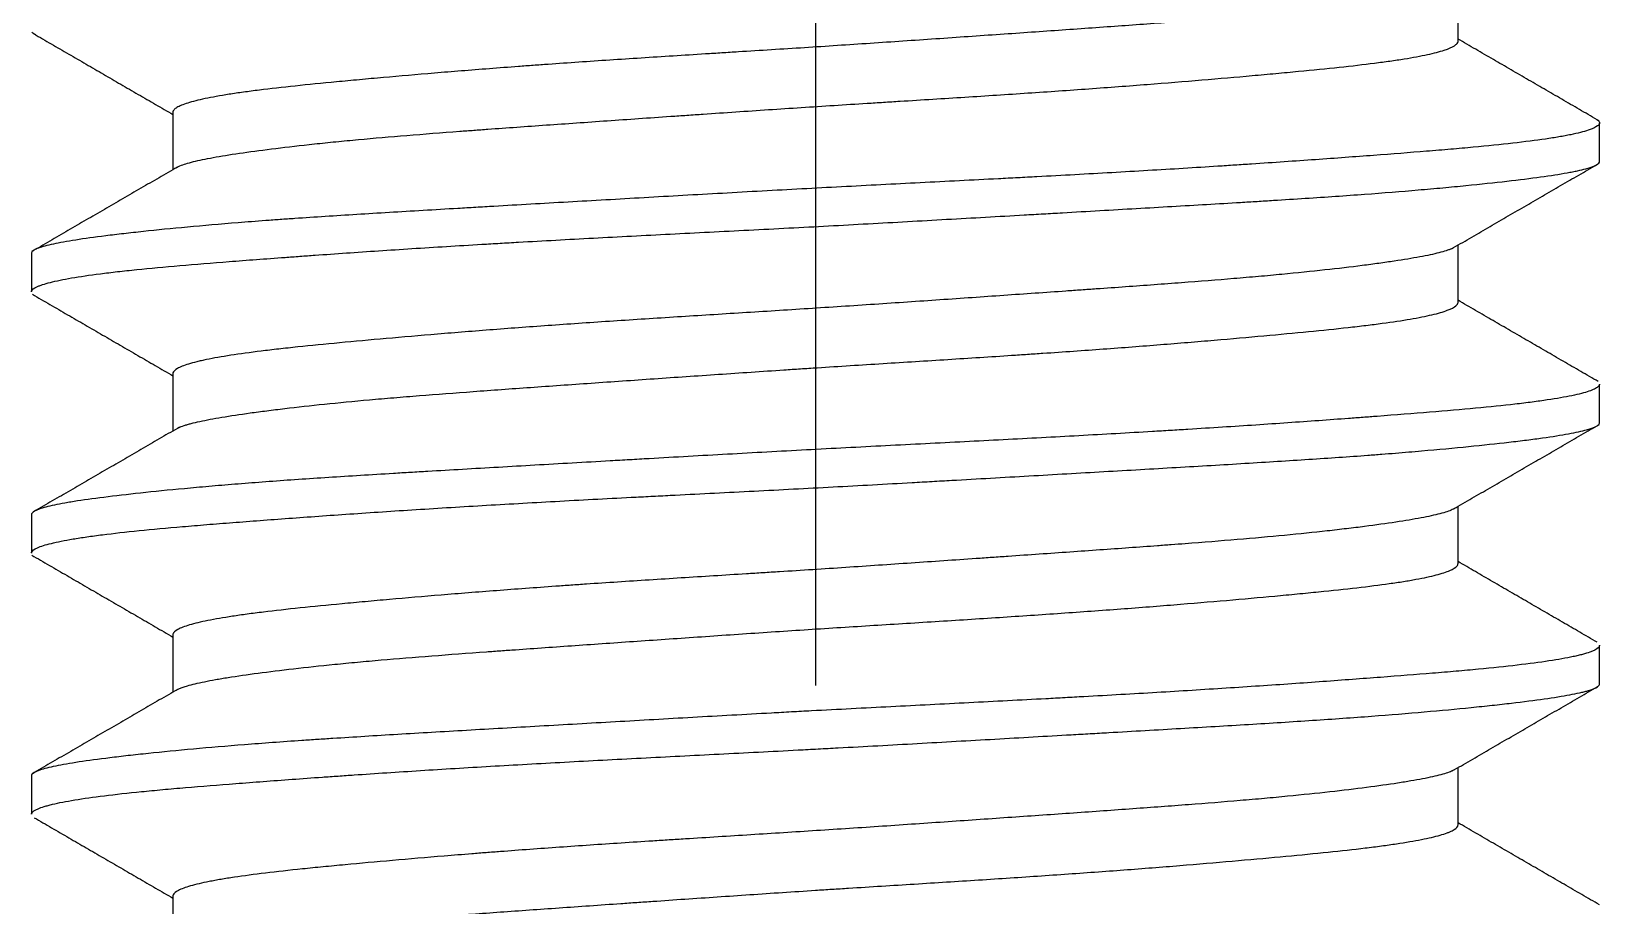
# Model space of a CAD drawing. Extents: x 0 to 1128, y 0 to 827.
# Drawn here: x 707.6 to 713.6, y 212.11 to 215.45 of the extents above; entities that cross this region are included whole.
import ezdxf

# ---------------------------------------------------------------- set-up
doc = ezdxf.new("R2010")
doc.units = 0
doc.header["$LTSCALE"] = 10
doc.header["$MEASUREMENT"] = 0
doc.linetypes.add('CENTER', pattern=[2, 1.25, -0.25, 0.25, -0.25])
doc.layers.add('1', color=7, linetype='CONTINUOUS')

msp = doc.modelspace()

# ---------------------------------------------------------------- linework, layer by layer
at = {"layer": '1', "color": 1, "linetype": 'CENTER', "lineweight": -3, "ltscale": 3}
msp.add_line((710.6018, 430.4493), (710.6018, 195.1403), dxfattribs=at)
at = {"layer": '1', "color": 7, "linetype": 'Continuous', "lineweight": -3}
for p, q in [((713.0603, 215.415), (713.0603, 215.635)), ((708.1433, 215.1441), (708.1433, 214.9241)), ((713.6018, 214.9567), (713.6018, 215.1029)), ((713.0603, 214.4151), (713.0603, 214.6353)), ((707.6018, 214.6022), (707.6018, 214.4571)), ((708.1433, 214.1438), (708.1433, 213.9239)), ((713.6018, 213.9567), (713.6018, 214.1022)), ((713.0603, 213.4154), (713.0603, 213.6351)), ((707.6018, 213.603), (707.6018, 213.4564)), ((708.1433, 213.1443), (708.1433, 212.9242)), ((713.6018, 212.9571), (713.6018, 213.1024)), ((707.6018, 212.6021), (707.6018, 212.4569)), ((713.0603, 212.4149), (713.0603, 212.6351)), ((708.1433, 212.1436), (708.1433, 211.9242))]:
    msp.add_line(p, q, dxfattribs=at)
for points, knots in [([(713.0494, 215.6288), (713.0453, 215.626), (713.0298, 215.6181), (713.0046, 215.6102), (712.9733, 215.6024), (712.9618, 215.5997), (712.9367, 215.5944), (712.923, 215.5917), (712.8789, 215.5836), (712.8122, 215.5727), (712.6898, 215.556), (712.5932, 215.5447), (712.5151, 215.5362), (712.488, 215.5333), (712.4325, 215.5277), (712.404, 215.5249), (712.3165, 215.5166), (712.2552, 215.5112), (712.1271, 215.5007), (712.0603, 215.4955), (711.9557, 215.4876), (711.9201, 215.4849), (711.8475, 215.4796), (711.8107, 215.4769), (711.6992, 215.4689), (711.5474, 215.4582), (711.3892, 215.4471), (711.2682, 215.4387), (711.2275, 215.4359), (711.1452, 215.4302), (711.1036, 215.4273), (710.9785, 215.4187), (710.895, 215.413), (710.7276, 215.4018), (710.6438, 215.3962), (710.4757, 215.3854), (710.3914, 215.3801), (710.2859, 215.3735), (710.2648, 215.3722), (710.2228, 215.3695), (710.16, 215.3656), (710.098, 215.3617), (709.9749, 215.3538), (709.8133, 215.3434), (709.6371, 215.3313), (709.5413, 215.3244), (709.5032, 215.3216), (709.4842, 215.3202), (709.4277, 215.316), (709.3907, 215.3132), (709.2816, 215.3048), (709.1414, 215.2935), (709.0113, 215.2822), (708.9177, 215.2738), (708.8871, 215.2711), (708.8422, 215.2669), (708.8274, 215.2656), (708.7983, 215.2629), (708.7839, 215.2615), (708.7133, 215.2548), (708.6077, 215.2443), (708.5162, 215.2339), (708.453, 215.2259), (708.4328, 215.2233), (708.3942, 215.2179), (708.3759, 215.2152), (708.3237, 215.207), (708.2627, 215.1959), (708.1963, 215.1791), (708.1686, 215.1677), (708.1542, 215.1591), (708.1505, 215.1563), (708.1453, 215.1506), (708.1438, 215.1478), (708.1434, 215.1448), (708.1434, 215.1446), (708.1434, 215.1443)], [0, 0, 0, 0, 0.017586, 0.051407, 0.051407, 0.068317, 0.068317, 0.085227, 0.085227, 0.119048, 0.152868, 0.186688, 0.186688, 0.203599, 0.203599, 0.220509, 0.220509, 0.254329, 0.254329, 0.288149, 0.288149, 0.30506, 0.30506, 0.32197, 0.32197, 0.35579, 0.389611, 0.389611, 0.406521, 0.406521, 0.423431, 0.423431, 0.457251, 0.457251, 0.491072, 0.491072, 0.524892, 0.524892, 0.533347, 0.533347, 0.541802, 0.558712, 0.558712, 0.592533, 0.626353, 0.634808, 0.634808, 0.643263, 0.643263, 0.660174, 0.660174, 0.693994, 0.727814, 0.727814, 0.744724, 0.744724, 0.75318, 0.75318, 0.761635, 0.761635, 0.795455, 0.829275, 0.829275, 0.846186, 0.846186, 0.863096, 0.863096, 0.896916, 0.930736, 0.964557, 0.964557, 0.981467, 0.981467, 0.998377, 0.998377, 1, 1, 1, 1]), ([(707.6189, 215.4396), (707.6171, 215.4405), (707.6154, 215.4413), (707.6093, 215.4448), (707.6061, 215.4474), (707.6039, 215.4503), (707.6038, 215.4504), (707.6037, 215.4506)], [0, 0, 0, 0, 0.238619, 0.238619, 0.948854, 0.948854, 1, 1, 1, 1]), ([(708.1556, 214.9313), (708.1608, 214.9345), (708.1787, 214.943), (708.2077, 214.9514), (708.2409, 214.9593), (708.253, 214.9619), (708.2794, 214.9672), (708.2937, 214.9699), (708.3394, 214.978), (708.4081, 214.9889), (708.5335, 215.0056), (708.6319, 215.0169), (708.7116, 215.0255), (708.739, 215.0283), (708.7951, 215.0339), (708.8239, 215.0366), (708.9123, 215.0448), (709.0359, 215.0554), (709.1877, 215.0672), (709.2766, 215.0738), (709.3125, 215.0764), (709.3306, 215.0777), (709.3852, 215.0817), (709.4221, 215.0844), (709.5338, 215.0924), (709.6859, 215.1031), (709.8445, 215.1142), (709.9658, 215.1226), (710.0067, 215.1254), (710.0685, 215.1297), (710.0893, 215.1311), (710.1308, 215.134), (710.1515, 215.1354), (710.2554, 215.1425), (710.3387, 215.1482), (710.5056, 215.1594), (710.5893, 215.1649), (710.7151, 215.1729), (710.7781, 215.1769), (710.8412, 215.1809), (710.8833, 215.1835), (710.9044, 215.1849), (711.0095, 215.1914), (711.175, 215.2018), (711.4159, 215.2175), (711.5716, 215.2283), (711.6864, 215.2366), (711.7244, 215.2394), (711.7989, 215.2449), (711.8355, 215.2477), (711.9434, 215.2561), (712.0822, 215.2674), (712.2109, 215.2786), (712.3036, 215.2869), (712.3338, 215.2897), (712.393, 215.2952), (712.4217, 215.2979), (712.5051, 215.3059), (712.6092, 215.3163), (712.6991, 215.3267), (712.7613, 215.3347), (712.7811, 215.3373), (712.8189, 215.3427), (712.837, 215.3454), (712.8879, 215.3536), (712.9473, 215.3646), (713.0115, 215.3814), (713.0379, 215.3928), (713.049, 215.3999), (713.0509, 215.4014), (713.0543, 215.4042), (713.0585, 215.4084), (713.0602, 215.4126), (713.0603, 215.4157), (713.0603, 215.4161), (713.0603, 215.4165)], [0, 0, 0, 0, 0.021012, 0.054687, 0.054687, 0.071524, 0.071524, 0.088362, 0.088362, 0.122036, 0.155711, 0.189385, 0.189385, 0.206223, 0.206223, 0.22306, 0.22306, 0.256734, 0.290409, 0.298828, 0.298828, 0.307246, 0.307246, 0.324083, 0.324083, 0.357758, 0.391433, 0.391433, 0.40827, 0.40827, 0.416689, 0.416689, 0.425107, 0.425107, 0.458782, 0.458782, 0.492456, 0.492456, 0.509294, 0.517712, 0.517712, 0.526131, 0.526131, 0.559805, 0.59348, 0.627155, 0.627155, 0.643992, 0.643992, 0.660829, 0.660829, 0.694504, 0.728178, 0.728178, 0.745015, 0.745015, 0.761853, 0.761853, 0.795527, 0.829202, 0.829202, 0.846039, 0.846039, 0.862876, 0.862876, 0.896551, 0.930226, 0.9639, 0.9639, 0.972319, 0.972319, 0.980737, 0.997575, 0.997575, 1, 1, 1, 1]), ([(713.5921, 215.1156), (713.5961, 215.1131), (713.5988, 215.1106), (713.6011, 215.1067), (713.6016, 215.1053), (713.6019, 215.1026), (713.6014, 215.0985), (713.598, 215.0944), (713.5874, 215.0861), (713.5632, 215.0748), (713.5188, 215.0635), (713.4847, 215.0565), (713.4776, 215.0551), (713.4626, 215.0523), (713.4548, 215.0509), (713.4305, 215.0468), (713.4132, 215.044), (713.3577, 215.0359), (713.2746, 215.0253), (713.1735, 215.015), (713.0908, 215.0073), (713.0621, 215.0047), (713.0024, 214.9996), (712.9713, 214.997), (712.8756, 214.9892), (712.8083, 214.984), (712.6666, 214.9733), (712.5923, 214.9678), (712.4368, 214.9567), (712.3555, 214.9511), (712.2495, 214.944), (712.2281, 214.9426), (712.185, 214.9398), (712.1201, 214.9356), (712.054, 214.9314), (711.9201, 214.9232), (711.7376, 214.9124), (711.5468, 214.902), (711.425, 214.8955), (711.4005, 214.8942), (711.3512, 214.8916), (711.3264, 214.8903), (711.252, 214.8865), (711.2023, 214.8839), (711.0528, 214.8763), (710.9528, 214.8712), (710.7519, 214.8609), (710.6511, 214.8557), (710.4993, 214.8475), (710.4486, 214.8448), (710.347, 214.8392), (710.2961, 214.8363), (710.1445, 214.8278), (709.9451, 214.8165), (709.7509, 214.8054), (709.5594, 214.7944), (709.4649, 214.7889), (709.3485, 214.7822), (709.3253, 214.7809), (709.2794, 214.7782), (709.211, 214.7742), (709.1443, 214.7703), (709.0131, 214.7626), (708.8439, 214.7524), (708.6861, 214.7422), (708.5911, 214.7356), (708.5723, 214.7343), (708.535, 214.7316), (708.5166, 214.7303), (708.462, 214.7262), (708.4267, 214.7235), (708.3239, 214.7152), (708.195, 214.7041), (708.0825, 214.6929), (708.0043, 214.6845), (707.9793, 214.6818), (707.9314, 214.6762), (707.9084, 214.6735), (707.8435, 214.6653), (707.7669, 214.6547), (707.7096, 214.6444), (707.6622, 214.6342), (707.6433, 214.6292), (707.626, 214.6227), (707.6229, 214.6214), (707.6173, 214.6188), (707.6098, 214.615), (707.6053, 214.6111), (707.6025, 214.6067), (707.6019, 214.605), (707.6018, 214.6032)], [0, 0, 0, 0, 0.015091, 0.015091, 0.02295, 0.02295, 0.03081, 0.046529, 0.046529, 0.077968, 0.109407, 0.109407, 0.117266, 0.117266, 0.125126, 0.125126, 0.140845, 0.140845, 0.172284, 0.203722, 0.203722, 0.219442, 0.219442, 0.235161, 0.235161, 0.2666, 0.2666, 0.298038, 0.298038, 0.329477, 0.329477, 0.337337, 0.337337, 0.345196, 0.360916, 0.360916, 0.392354, 0.423793, 0.423793, 0.431653, 0.431653, 0.439512, 0.439512, 0.455232, 0.455232, 0.48667, 0.48667, 0.518109, 0.518109, 0.533828, 0.533828, 0.549548, 0.549548, 0.580986, 0.612425, 0.612425, 0.643863, 0.643863, 0.651723, 0.651723, 0.659583, 0.675302, 0.675302, 0.706741, 0.738179, 0.738179, 0.746039, 0.746039, 0.753899, 0.753899, 0.769618, 0.769618, 0.801057, 0.832495, 0.832495, 0.848215, 0.848215, 0.863934, 0.863934, 0.895373, 0.926811, 0.926811, 0.95825, 0.95825, 0.966109, 0.966109, 0.973969, 0.989688, 0.989688, 1, 1, 1, 1]), ([(707.6018, 214.4565), (707.6019, 214.4573), (707.602, 214.4582), (707.6041, 214.4645), (707.611, 214.47), (707.626, 214.4771), (707.6294, 214.4785), (707.6367, 214.4814), (707.6407, 214.4828), (707.6537, 214.4871), (707.6635, 214.4899), (707.6968, 214.4984), (707.7509, 214.5095), (707.8242, 214.5203), (707.8865, 214.5283), (707.9085, 214.531), (707.9549, 214.5363), (707.9794, 214.5389), (708.0559, 214.5467), (708.166, 214.5569), (708.2921, 214.5671), (708.4262, 214.5776), (708.4973, 214.5829), (708.5912, 214.5898), (708.6103, 214.5912), (708.6487, 214.594), (708.7068, 214.5982), (708.7665, 214.6024), (708.8879, 214.6108), (709.0553, 214.622), (709.2336, 214.633), (709.3485, 214.6398), (709.3716, 214.6411), (709.4183, 214.6438), (709.4418, 214.6452), (709.5127, 214.6492), (709.5602, 214.6519), (709.7037, 214.6597), (709.8974, 214.67), (710.0956, 214.6801), (710.246, 214.6878), (710.2964, 214.6903), (710.3979, 214.6955), (710.449, 214.6982), (710.6016, 214.7061), (710.7028, 214.7116), (710.9041, 214.7227), (711.0041, 214.7283), (711.2031, 214.7396), (711.302, 214.7452), (711.425, 214.7522), (711.4496, 214.7537), (711.4983, 214.7564), (711.571, 214.7606), (711.6425, 214.7647), (711.7838, 214.7729), (711.9677, 214.7835), (712.1429, 214.7938), (712.2496, 214.8002), (712.2708, 214.8015), (712.3129, 214.8041), (712.3338, 214.8054), (712.396, 214.8093), (712.4365, 214.8118), (712.5552, 214.8196), (712.6308, 214.8248), (712.7746, 214.8354), (712.843, 214.8409), (712.9401, 214.8493), (712.9715, 214.8521), (713.0326, 214.8577), (713.0622, 214.8606), (713.1475, 214.869), (713.2518, 214.8802), (713.3808, 214.8963), (713.4484, 214.9068), (713.4847, 214.9133), (713.4917, 214.9146), (713.505, 214.9172), (713.5239, 214.9211), (713.5399, 214.9249), (713.5682, 214.9325), (713.5819, 214.9376), (713.5983, 214.9472), (713.602, 214.9518), (713.6018, 214.9566)], [0, 0, 0, 0, 0.005154, 0.005154, 0.037371, 0.037371, 0.045425, 0.045425, 0.053479, 0.053479, 0.069587, 0.069587, 0.101804, 0.13402, 0.13402, 0.150129, 0.150129, 0.166237, 0.166237, 0.198453, 0.23067, 0.23067, 0.262886, 0.262886, 0.270941, 0.270941, 0.278995, 0.295103, 0.295103, 0.327319, 0.359536, 0.359536, 0.36759, 0.36759, 0.375644, 0.375644, 0.391752, 0.391752, 0.423969, 0.456185, 0.456185, 0.472294, 0.472294, 0.488402, 0.488402, 0.520618, 0.520618, 0.552835, 0.552835, 0.585051, 0.585051, 0.593106, 0.593106, 0.60116, 0.617268, 0.617268, 0.649484, 0.681701, 0.681701, 0.689755, 0.689755, 0.697809, 0.697809, 0.713917, 0.713917, 0.746134, 0.746134, 0.77835, 0.77835, 0.794459, 0.794459, 0.810567, 0.810567, 0.842783, 0.875, 0.907216, 0.907216, 0.91527, 0.91527, 0.923325, 0.939433, 0.939433, 0.971649, 0.971649, 1, 1, 1, 1]), ([(713.0408, 214.6239), (713.0392, 214.6231), (713.0376, 214.6224), (713.0329, 214.6203), (713.0296, 214.619), (713.0226, 214.6164), (713.0112, 214.6124), (712.9975, 214.6085), (712.9669, 214.6006), (712.918, 214.5901), (712.8446, 214.5779), (712.7973, 214.571), (712.7778, 214.5682), (712.7678, 214.5668), (712.7372, 214.5626), (712.7159, 214.5598), (712.6494, 214.5513), (712.5539, 214.54), (712.4448, 214.5288), (712.3578, 214.5205), (712.3279, 214.5177), (712.2818, 214.5136), (712.2662, 214.5123), (712.2346, 214.5096), (712.2187, 214.5082), (712.1384, 214.5016), (712.005, 214.4911), (711.8623, 214.4806), (711.7518, 214.4727), (711.6956, 214.4687), (711.6382, 214.4646), (711.5995, 214.4619), (711.58, 214.4605), (711.4821, 214.4536), (711.3234, 214.4425), (711.0792, 214.4256), (710.9124, 214.4142), (710.7858, 214.4057), (710.7432, 214.4028), (710.6585, 214.3972), (710.6163, 214.3945), (710.4899, 214.3863), (710.3222, 214.3758), (710.1563, 214.3654), (710.0325, 214.3575), (709.9913, 214.3549), (709.9093, 214.3496), (709.8687, 214.3469), (709.7483, 214.3389), (709.5916, 214.3282), (709.4421, 214.3171), (709.3328, 214.3087), (709.2968, 214.3059), (709.2258, 214.3002), (709.1907, 214.2974), (709.0877, 214.2888), (709.0222, 214.2832), (708.8972, 214.272), (708.8377, 214.2666), (708.7247, 214.2559), (708.6712, 214.2506), (708.6083, 214.244), (708.5959, 214.2427), (708.5716, 214.24), (708.536, 214.2361), (708.5026, 214.2321), (708.4387, 214.2242), (708.3613, 214.2136), (708.2915, 214.2012), (708.259, 214.1942), (708.2464, 214.1914), (708.2404, 214.19), (708.2232, 214.1857), (708.2129, 214.1829), (708.185, 214.1744), (708.1565, 214.163), (708.1451, 214.1517), (708.1434, 214.1453), (708.1433, 214.1444), (708.1433, 214.1434)], [0, 0, 0, 0, 0.004913, 0.004913, 0.013442, 0.013442, 0.021971, 0.039029, 0.039029, 0.073144, 0.10726, 0.115789, 0.115789, 0.124318, 0.124318, 0.141376, 0.141376, 0.175492, 0.209607, 0.209607, 0.226665, 0.226665, 0.235194, 0.235194, 0.243723, 0.243723, 0.277839, 0.311955, 0.311955, 0.329012, 0.337541, 0.337541, 0.34607, 0.34607, 0.380186, 0.414302, 0.448417, 0.448417, 0.465475, 0.465475, 0.482533, 0.482533, 0.516649, 0.550765, 0.550765, 0.567823, 0.567823, 0.58488, 0.58488, 0.618996, 0.653112, 0.653112, 0.67017, 0.67017, 0.687228, 0.687228, 0.721343, 0.721343, 0.755459, 0.755459, 0.789575, 0.789575, 0.798104, 0.798104, 0.806633, 0.823691, 0.823691, 0.857806, 0.891922, 0.900451, 0.900451, 0.90898, 0.90898, 0.926038, 0.926038, 0.960153, 0.994269, 0.994269, 1, 1, 1, 1]), ([(708.1645, 213.9361), (708.1706, 213.939), (708.178, 213.9418), (708.1907, 213.946), (708.1949, 213.9474), (708.2039, 213.95), (708.2182, 213.9539), (708.2347, 213.9579), (708.2709, 213.9658), (708.3271, 213.9764), (708.4083, 213.9887), (708.4597, 213.9957), (708.4808, 213.9985), (708.4916, 213.9999), (708.5247, 214.0041), (708.5476, 214.007), (708.6188, 214.0154), (708.6695, 214.0211), (708.7775, 214.0322), (708.8347, 214.0378), (708.9255, 214.0459), (708.9565, 214.0486), (709.0204, 214.0539), (709.0532, 214.0566), (709.153, 214.0645), (709.2905, 214.0749), (709.5096, 214.0907), (709.6642, 214.1016), (709.7835, 214.1099), (709.8235, 214.1127), (709.9039, 214.1183), (709.9443, 214.1211), (710.0661, 214.1295), (710.23, 214.1408), (710.418, 214.1536), (710.5237, 214.1605), (710.5661, 214.1633), (710.5873, 214.1647), (710.6508, 214.1688), (710.6929, 214.1715), (710.8189, 214.1795), (710.9855, 214.1899), (711.1496, 214.2003), (711.2716, 214.2081), (711.3121, 214.2108), (711.3727, 214.2148), (711.3928, 214.2161), (711.4328, 214.2188), (711.4526, 214.2202), (711.5513, 214.2269), (711.705, 214.2377), (711.8507, 214.2488), (711.9569, 214.2573), (712.0092, 214.2615), (712.0604, 214.2658), (712.0942, 214.2686), (712.1111, 214.27), (712.1941, 214.2771), (712.2573, 214.2827), (712.3774, 214.2937), (712.4343, 214.299), (712.5417, 214.3095), (712.5923, 214.3147), (712.6633, 214.3227), (712.6862, 214.3253), (712.7298, 214.3306), (712.7506, 214.3332), (712.8099, 214.3412), (712.8812, 214.3519), (712.9367, 214.363), (712.9724, 214.3714), (712.9832, 214.3742), (713.0029, 214.3799), (713.0117, 214.3828), (713.0347, 214.3913), (713.0456, 214.397), (713.0579, 214.4072), (713.0606, 214.4118), (713.0603, 214.4162)], [0, 0, 0, 0, 0.018791, 0.018791, 0.027301, 0.027301, 0.035812, 0.052832, 0.052832, 0.086874, 0.120915, 0.129425, 0.129425, 0.137936, 0.137936, 0.154957, 0.154957, 0.188998, 0.188998, 0.223039, 0.223039, 0.24006, 0.24006, 0.257081, 0.257081, 0.291122, 0.325164, 0.359205, 0.359205, 0.376226, 0.376226, 0.393246, 0.393246, 0.427288, 0.461329, 0.469839, 0.469839, 0.47835, 0.47835, 0.495371, 0.495371, 0.529412, 0.563453, 0.563453, 0.580474, 0.580474, 0.588984, 0.588984, 0.597495, 0.597495, 0.631536, 0.665578, 0.665578, 0.682598, 0.691109, 0.691109, 0.699619, 0.699619, 0.73366, 0.73366, 0.767702, 0.767702, 0.801743, 0.801743, 0.818764, 0.818764, 0.835785, 0.835785, 0.869826, 0.903867, 0.903867, 0.920888, 0.920888, 0.937909, 0.937909, 0.97195, 0.97195, 1, 1, 1, 1]), ([(713.6018, 214.1031), (713.6019, 214.0997), (713.5999, 214.0963), (713.5942, 214.0913), (713.5923, 214.0899), (713.5878, 214.0871), (713.5852, 214.0857), (713.5764, 214.0814), (713.5694, 214.0786), (713.5444, 214.0701), (713.5011, 214.0588), (713.4384, 214.0478), (713.3839, 214.0397), (713.3646, 214.037), (713.3233, 214.0316), (713.3013, 214.0289), (713.2323, 214.021), (713.1317, 214.0107), (712.956, 213.9955), (712.8222, 213.9851), (712.7332, 213.9783), (712.7151, 213.977), (712.6786, 213.9743), (712.6233, 213.9701), (712.5663, 213.966), (712.4501, 213.9576), (712.2892, 213.9464), (712.1165, 213.9353), (712.0049, 213.9284), (711.9823, 213.927), (711.9369, 213.9243), (711.914, 213.9229), (711.8448, 213.9188), (711.7983, 213.9161), (711.6578, 213.9081), (711.4676, 213.8976), (711.2718, 213.8875), (711.1228, 213.8798), (711.0728, 213.8773), (710.9721, 213.8722), (710.9212, 213.8696), (710.769, 213.8618), (710.6678, 213.8566), (710.4661, 213.8457), (710.265, 213.8346), (710.0651, 213.8233), (709.9405, 213.8162), (709.9155, 213.8148), (709.866, 213.8119), (709.7921, 213.8077), (709.7193, 213.8035), (709.5751, 213.7953), (709.3869, 213.7845), (709.2064, 213.774), (709.0961, 213.7675), (709.0742, 213.7662), (709.0306, 213.7636), (709.0089, 213.7623), (708.9443, 213.7584), (708.9021, 213.7558), (708.7782, 213.7481), (708.6991, 213.743), (708.5476, 213.7326), (708.4752, 213.7273), (708.3718, 213.7191), (708.3382, 213.7163), (708.2727, 213.7107), (708.2408, 213.7079), (708.1486, 213.6994), (708.0348, 213.6882), (707.8908, 213.6717), (707.8127, 213.6611), (707.7696, 213.6545), (707.7613, 213.6531), (707.7453, 213.6505), (707.7222, 213.6466), (707.7021, 213.6427), (707.6656, 213.6351), (707.6271, 213.625), (707.6085, 213.6148), (707.6029, 213.6077), (707.6021, 213.6058), (707.6019, 213.604)], [0, 0, 0, 0, 0.020403, 0.020403, 0.028473, 0.028473, 0.036544, 0.036544, 0.052686, 0.052686, 0.084969, 0.117252, 0.117252, 0.133393, 0.133393, 0.149535, 0.149535, 0.181818, 0.214101, 0.246384, 0.246384, 0.254455, 0.254455, 0.262525, 0.278667, 0.278667, 0.31095, 0.343233, 0.343233, 0.351304, 0.351304, 0.359374, 0.359374, 0.375516, 0.375516, 0.407799, 0.440082, 0.440082, 0.456224, 0.456224, 0.472365, 0.472365, 0.504648, 0.504648, 0.536931, 0.569214, 0.569214, 0.577285, 0.577285, 0.585356, 0.601497, 0.601497, 0.63378, 0.666063, 0.666063, 0.674134, 0.674134, 0.682205, 0.682205, 0.698346, 0.698346, 0.730629, 0.730629, 0.762912, 0.762912, 0.779054, 0.779054, 0.795195, 0.795195, 0.827478, 0.859761, 0.892045, 0.892045, 0.900115, 0.900115, 0.908186, 0.924328, 0.924328, 0.956611, 0.988894, 0.988894, 1, 1, 1, 1]), ([(707.6019, 213.4572), (707.602, 213.4581), (707.6023, 213.4591), (707.6052, 213.4656), (707.6128, 213.4712), (707.6381, 213.4824), (707.6734, 213.4937), (707.7287, 213.5049), (707.7695, 213.5118), (707.778, 213.5132), (707.7957, 213.5159), (707.8048, 213.5173), (707.8331, 213.5214), (707.8531, 213.5241), (707.9163, 213.532), (708.0095, 213.5425), (708.1202, 213.5527), (708.2099, 213.5603), (708.2409, 213.5629), (708.289, 213.5668), (708.3054, 213.5681), (708.3386, 213.5707), (708.3554, 213.5721), (708.4405, 213.5786), (708.5119, 213.584), (708.6613, 213.595), (708.8172, 213.6061), (708.9862, 213.6174), (709.1181, 213.6258), (709.1626, 213.6286), (709.2525, 213.6341), (709.2979, 213.6368), (709.4354, 213.6449), (709.6224, 213.6555), (709.8167, 213.6657), (709.9404, 213.6721), (709.9652, 213.6734), (710.0152, 213.676), (710.0403, 213.6773), (710.1156, 213.6811), (710.1658, 213.6837), (710.3165, 213.6913), (710.4171, 213.6965), (710.6185, 213.707), (710.7194, 213.7125), (710.8708, 213.7208), (710.9214, 213.7236), (710.9972, 213.7279), (711.0225, 213.7293), (711.073, 213.7322), (711.1987, 213.7393), (711.4204, 213.752), (711.6114, 213.7629), (711.7991, 213.7737), (711.8915, 213.7791), (712.0275, 213.787), (712.0722, 213.7896), (712.1598, 213.7948), (712.2028, 213.7974), (712.3296, 213.8051), (712.4925, 213.8152), (712.6431, 213.8256), (712.7332, 213.8324), (712.7511, 213.8337), (712.7863, 213.8365), (712.8038, 213.8378), (712.8553, 213.842), (712.8885, 213.8448), (712.9849, 213.8532), (713.1049, 213.8644), (713.2079, 213.8755), (713.2788, 213.8837), (713.3013, 213.8865), (713.3442, 213.8919), (713.3646, 213.8946), (713.4217, 213.9026), (713.4878, 213.9131), (713.5342, 213.9232), (713.5707, 213.9333), (713.584, 213.9384), (713.5942, 213.945), (713.5959, 213.9463), (713.5987, 213.9489), (713.6011, 213.9518), (713.6019, 213.9547), (713.6018, 213.9564)], [0, 0, 0, 0, 0.005682, 0.005682, 0.037965, 0.037965, 0.070248, 0.102531, 0.102531, 0.110602, 0.110602, 0.118672, 0.118672, 0.134814, 0.134814, 0.167097, 0.19938, 0.19938, 0.215521, 0.215521, 0.223592, 0.223592, 0.231663, 0.231663, 0.263946, 0.263946, 0.296229, 0.328512, 0.328512, 0.344654, 0.344654, 0.360795, 0.360795, 0.393078, 0.425361, 0.425361, 0.433432, 0.433432, 0.441503, 0.441503, 0.457644, 0.457644, 0.489927, 0.489927, 0.52221, 0.52221, 0.538352, 0.538352, 0.546423, 0.546423, 0.554493, 0.586776, 0.619059, 0.619059, 0.651342, 0.651342, 0.667484, 0.667484, 0.683625, 0.683625, 0.715909, 0.748192, 0.748192, 0.756262, 0.756262, 0.764333, 0.764333, 0.780475, 0.780475, 0.812758, 0.845041, 0.845041, 0.861182, 0.861182, 0.877324, 0.877324, 0.909607, 0.94189, 0.94189, 0.974173, 0.974173, 0.982244, 0.982244, 0.990314, 1, 1, 1, 1]), ([(713.0497, 213.629), (713.0465, 213.6269), (713.0331, 213.6195), (713.0113, 213.6122), (712.9814, 213.6043), (712.9704, 213.6017), (712.9461, 213.5963), (712.933, 213.5937), (712.8906, 213.5856), (712.8263, 213.5748), (712.7465, 213.5637), (712.6809, 213.5553), (712.6581, 213.5525), (712.6104, 213.5468), (712.5855, 213.5439), (712.5085, 213.5354), (712.4542, 213.5297), (712.3393, 213.5187), (712.2789, 213.5133), (712.1521, 213.5027), (712.0856, 213.4974), (711.9987, 213.4908), (711.9811, 213.4895), (711.9458, 213.4868), (711.8924, 213.4829), (711.838, 213.4789), (711.7278, 213.4709), (711.5772, 213.4603), (711.3997, 213.4479), (711.2982, 213.4408), (711.2573, 213.438), (711.2368, 213.4365), (711.1751, 213.4323), (711.1339, 213.4294), (711.0099, 213.4209), (710.8437, 213.4095), (710.6758, 213.3983), (710.5493, 213.3901), (710.507, 213.3874), (710.4434, 213.3834), (710.4222, 213.3821), (710.3798, 213.3794), (710.3587, 213.3781), (710.2534, 213.3715), (710.0872, 213.3611), (709.925, 213.3506), (709.8049, 213.3427), (709.7452, 213.3387), (709.6861, 213.3346), (709.6469, 213.3319), (709.6273, 213.3305), (709.5301, 213.3236), (709.3794, 213.3125), (709.1675, 213.2957), (709.0357, 213.2843), (708.9404, 213.2759), (708.9092, 213.2731), (708.8488, 213.2676), (708.8194, 213.2648), (708.7339, 213.2568), (708.6268, 213.2463), (708.5333, 213.2359), (708.4684, 213.2279), (708.4477, 213.2252), (708.4079, 213.2198), (708.3891, 213.2171), (708.3358, 213.209), (708.273, 213.1981), (708.2265, 213.1869), (708.1979, 213.1784), (708.1894, 213.1755), (708.1744, 213.1698), (708.168, 213.1669), (708.152, 213.1583), (708.1459, 213.1527), (708.1436, 213.1463), (708.1435, 213.1454), (708.1434, 213.1445)], [0, 0, 0, 0, 0.013799, 0.047619, 0.047619, 0.064529, 0.064529, 0.08144, 0.08144, 0.11526, 0.14908, 0.14908, 0.165991, 0.165991, 0.182901, 0.182901, 0.216721, 0.216721, 0.250542, 0.250542, 0.284362, 0.284362, 0.292817, 0.292817, 0.301272, 0.318182, 0.318182, 0.352003, 0.385823, 0.394278, 0.394278, 0.402733, 0.402733, 0.419643, 0.419643, 0.453464, 0.487284, 0.487284, 0.504194, 0.504194, 0.51265, 0.51265, 0.521105, 0.521105, 0.554925, 0.588745, 0.588745, 0.605656, 0.614111, 0.614111, 0.622566, 0.622566, 0.656386, 0.690207, 0.724027, 0.724027, 0.740937, 0.740937, 0.757847, 0.757847, 0.791668, 0.825488, 0.825488, 0.842398, 0.842398, 0.859308, 0.859308, 0.893129, 0.926949, 0.926949, 0.943859, 0.943859, 0.96077, 0.96077, 0.99459, 0.99459, 1, 1, 1, 1]), ([(708.1551, 212.931), (708.1561, 212.9316), (708.1572, 212.9322), (708.1676, 212.9381), (708.1947, 212.9485), (708.2383, 212.9589), (708.2774, 212.9668), (708.2985, 212.9709), (708.322, 212.9749), (708.3382, 212.9776), (708.3465, 212.979), (708.3895, 212.9859), (708.4657, 212.9969), (708.6015, 213.0137), (708.7065, 213.025), (708.7768, 213.0321), (708.7911, 213.0335), (708.82, 213.0362), (708.8346, 213.0376), (708.879, 213.0418), (708.9093, 213.0445), (709.0021, 213.0525), (709.1311, 213.0629), (709.2881, 213.0747), (709.3796, 213.0813), (709.4165, 213.084), (709.4351, 213.0853), (709.4913, 213.0893), (709.5292, 213.092), (709.6437, 213.1001), (709.7993, 213.111), (709.9602, 213.1222), (710.0829, 213.1307), (710.1242, 213.1335), (710.2074, 213.1392), (710.2495, 213.1421), (710.3752, 213.1507), (710.459, 213.1563), (710.6264, 213.1673), (710.71, 213.1726), (710.8773, 213.1832), (710.9608, 213.1884), (711.1278, 213.1989), (711.2099, 213.2041), (711.3709, 213.2146), (711.529, 213.2252), (711.6812, 213.2361), (711.7931, 213.2445), (711.8301, 213.2473), (711.9027, 213.253), (711.9382, 213.2558), (712.0429, 213.2642), (712.1099, 213.2699), (712.2386, 213.2811), (712.3002, 213.2866), (712.3885, 213.2947), (712.4172, 213.2974), (712.4593, 213.3015), (712.4731, 213.3028), (712.5003, 213.3055), (712.5137, 213.3068), (712.5793, 213.3134), (712.6768, 213.3238), (712.7597, 213.3343), (712.8163, 213.3423), (712.8433, 213.3463), (712.8681, 213.3504), (712.8842, 213.3532), (712.892, 213.3546), (712.9297, 213.3615), (712.9813, 213.3727), (713.0336, 213.3896), (713.0517, 213.4009), (713.0576, 213.408), (713.0586, 213.4094), (713.0598, 213.4122), (713.0602, 213.4136), (713.0603, 213.4153), (713.0603, 213.4158), (713.0603, 213.4162)], [0, 0, 0, 0, 0.00404, 0.00404, 0.037715, 0.071389, 0.071389, 0.088227, 0.096645, 0.096645, 0.105064, 0.105064, 0.138738, 0.172413, 0.206088, 0.206088, 0.214506, 0.214506, 0.222925, 0.222925, 0.239762, 0.239762, 0.273437, 0.307111, 0.31553, 0.31553, 0.323948, 0.323948, 0.340786, 0.340786, 0.37446, 0.408135, 0.408135, 0.424972, 0.424972, 0.441809, 0.441809, 0.475484, 0.475484, 0.509158, 0.509158, 0.542833, 0.542833, 0.576507, 0.576507, 0.610182, 0.643856, 0.643856, 0.660694, 0.660694, 0.677531, 0.677531, 0.711205, 0.711205, 0.74488, 0.74488, 0.761717, 0.761717, 0.770136, 0.770136, 0.778555, 0.778555, 0.812229, 0.845904, 0.845904, 0.862741, 0.871159, 0.871159, 0.879578, 0.879578, 0.913253, 0.946927, 0.980602, 0.980602, 0.98902, 0.98902, 0.997439, 0.997439, 1, 1, 1, 1]), ([(713.6018, 213.1038), (713.6021, 213.1004), (713.6004, 213.0971), (713.5911, 213.0882), (713.5802, 213.0826), (713.5563, 213.0741), (713.5425, 213.0698), (713.5257, 213.0656), (713.5138, 213.0627), (713.5076, 213.0613), (713.4748, 213.0543), (713.4128, 213.0432), (713.2918, 213.0273), (713.1925, 213.0169), (713.1245, 213.0104), (713.1106, 213.0091), (713.0822, 213.0065), (713.039, 213.0027), (712.9935, 212.9988), (712.8999, 212.9911), (712.8338, 212.986), (712.694, 212.9754), (712.6205, 212.9699), (712.5044, 212.9615), (712.4648, 212.9587), (712.3837, 212.953), (712.3424, 212.9502), (712.217, 212.9418), (712.0449, 212.9306), (711.8634, 212.9198), (711.7237, 212.9118), (711.653, 212.9078), (711.5809, 212.9039), (711.5325, 212.9013), (711.5082, 212.8999), (711.3864, 212.8934), (711.2881, 212.8883), (711.0902, 212.8782), (710.8908, 212.8681), (710.6885, 212.8576), (710.5611, 212.8508), (710.5356, 212.8495), (710.4846, 212.8467), (710.4082, 212.8425), (710.3324, 212.8383), (710.1816, 212.8299), (709.9825, 212.8186), (709.7872, 212.8074), (709.6423, 212.7991), (709.5942, 212.7964), (709.4985, 212.7909), (709.4513, 212.7881), (709.3117, 212.7801), (709.1308, 212.7696), (708.9602, 212.7594), (708.8361, 212.7517), (708.775, 212.7479), (708.7154, 212.744), (708.676, 212.7414), (708.6564, 212.7401), (708.5601, 212.7335), (708.487, 212.7282), (708.3487, 212.7173), (708.2181, 212.7062), (708.103, 212.695), (708.0361, 212.6879), (708.023, 212.6865), (707.9973, 212.6837), (707.9596, 212.6796), (707.9247, 212.6754), (707.8585, 212.6673), (707.7798, 212.6567), (707.72, 212.6463), (707.6824, 212.6386), (707.671, 212.6361), (707.6509, 212.6309), (707.6421, 212.6284), (707.6196, 212.6207), (707.6098, 212.6156), (707.6031, 212.6082), (707.602, 212.6059), (707.6018, 212.6037)], [0, 0, 0, 0, 0.019845, 0.019845, 0.052062, 0.052062, 0.06817, 0.076224, 0.076224, 0.084278, 0.084278, 0.116495, 0.148711, 0.180928, 0.180928, 0.188982, 0.188982, 0.197036, 0.213145, 0.213145, 0.245361, 0.245361, 0.277578, 0.277578, 0.293686, 0.293686, 0.309794, 0.309794, 0.342011, 0.374227, 0.374227, 0.390335, 0.39839, 0.39839, 0.406444, 0.406444, 0.43866, 0.43866, 0.470877, 0.503093, 0.503093, 0.511147, 0.511147, 0.519202, 0.53531, 0.53531, 0.567526, 0.599743, 0.599743, 0.615851, 0.615851, 0.631959, 0.631959, 0.664176, 0.696392, 0.696392, 0.712501, 0.720555, 0.720555, 0.728609, 0.728609, 0.760825, 0.760825, 0.793042, 0.825258, 0.825258, 0.833313, 0.833313, 0.841367, 0.857475, 0.857475, 0.889692, 0.921908, 0.921908, 0.938016, 0.938016, 0.954125, 0.954125, 0.986341, 0.986341, 1, 1, 1, 1]), ([(707.6019, 212.4569), (707.602, 212.4583), (707.6024, 212.4597), (707.6063, 212.4665), (707.6144, 212.4721), (707.6342, 212.4806), (707.6461, 212.4848), (707.6608, 212.4891), (707.6713, 212.4919), (707.6769, 212.4933), (707.7063, 212.5004), (707.7347, 212.506), (707.801, 212.517), (707.8766, 212.5277), (707.971, 212.5381), (708.049, 212.5459), (708.0762, 212.5485), (708.1327, 212.5537), (708.1619, 212.5562), (708.2523, 212.5639), (708.3165, 212.5691), (708.4522, 212.5795), (708.5238, 212.5849), (708.637, 212.5932), (708.6756, 212.596), (708.7351, 212.6002), (708.7552, 212.6016), (708.7957, 212.6044), (708.8976, 212.6115), (709.088, 212.6241), (709.267, 212.635), (709.405, 212.6431), (709.4515, 212.6458), (709.5459, 212.6511), (709.5938, 212.6537), (709.739, 212.6616), (709.8366, 212.6668), (710.0336, 212.6769), (710.2321, 212.687), (710.4339, 212.6973), (710.561, 212.704), (710.5865, 212.7054), (710.6376, 212.7081), (710.6631, 212.7095), (710.7395, 212.7136), (710.7902, 212.7164), (710.9415, 212.7247), (711.1415, 212.736), (711.338, 212.7473), (711.4839, 212.7556), (711.5324, 212.7584), (711.6047, 212.7626), (711.6287, 212.7639), (711.6765, 212.7667), (711.7951, 212.7735), (712.0015, 212.7854), (712.1749, 212.7957), (712.3012, 212.8034), (712.3427, 212.8059), (712.4244, 212.8111), (712.4646, 212.8136), (712.5831, 212.8215), (712.6582, 212.8267), (712.8005, 212.8374), (712.9352, 212.8485), (713.0546, 212.8597), (713.1244, 212.8668), (713.1381, 212.8682), (713.165, 212.871), (713.1781, 212.8724), (713.2167, 212.8766), (713.2413, 212.8793), (713.3112, 212.8876), (713.395, 212.8983), (713.4599, 212.9087), (713.5014, 212.9164), (713.5141, 212.919), (713.5312, 212.9229), (713.5366, 212.9241), (713.5468, 212.9267), (713.5706, 212.9331), (713.5862, 212.9395), (713.5995, 212.9487), (713.6022, 212.9528), (713.6018, 212.957)], [0, 0, 0, 0, 0.008248, 0.008248, 0.040464, 0.040464, 0.056572, 0.064627, 0.064627, 0.072681, 0.072681, 0.104897, 0.104897, 0.137114, 0.16933, 0.16933, 0.185439, 0.185439, 0.201547, 0.201547, 0.233763, 0.233763, 0.26598, 0.26598, 0.282088, 0.282088, 0.290142, 0.290142, 0.298196, 0.330413, 0.362629, 0.362629, 0.378738, 0.378738, 0.394846, 0.394846, 0.427062, 0.427062, 0.459279, 0.491495, 0.491495, 0.49955, 0.49955, 0.507604, 0.507604, 0.523712, 0.523712, 0.555928, 0.588145, 0.588145, 0.604253, 0.604253, 0.612307, 0.612307, 0.620362, 0.652578, 0.684795, 0.684795, 0.700903, 0.700903, 0.717011, 0.717011, 0.749228, 0.749228, 0.781444, 0.813661, 0.813661, 0.821715, 0.821715, 0.829769, 0.829769, 0.845877, 0.845877, 0.878094, 0.91031, 0.91031, 0.926418, 0.926418, 0.934473, 0.934473, 0.942527, 0.974743, 0.974743, 1, 1, 1, 1]), ([(713.0467, 212.6271), (713.0447, 212.6259), (713.0425, 212.6247), (713.0292, 212.6183), (712.999, 212.6079), (712.9521, 212.5974), (712.9108, 212.5894), (712.8885, 212.5854), (712.8639, 212.5813), (712.8469, 212.5785), (712.8382, 212.5772), (712.7932, 212.5702), (712.7138, 212.5591), (712.5734, 212.5422), (712.4657, 212.5309), (712.3794, 212.5225), (712.3496, 212.5197), (712.289, 212.5143), (712.258, 212.5116), (712.1631, 212.5036), (712.0315, 212.4931), (711.8897, 212.4826), (711.7795, 212.4747), (711.7421, 212.472), (711.666, 212.4666), (711.6276, 212.4638), (711.5115, 212.4557), (711.3542, 212.4447), (711.1919, 212.4334), (711.0682, 212.4249), (711.0267, 212.422), (710.943, 212.4163), (710.9007, 212.4134), (710.7742, 212.4049), (710.69, 212.3993), (710.522, 212.3884), (710.4382, 212.3831), (710.2709, 212.3725), (710.1874, 212.3673), (710.0833, 212.3607), (710.0625, 212.3594), (710.0212, 212.3568), (709.9595, 212.3528), (709.8987, 212.3489), (709.7784, 212.3409), (709.6212, 212.3302), (709.4515, 212.3178), (709.3598, 212.3108), (709.3233, 212.308), (709.3051, 212.3065), (709.2513, 212.3023), (709.2162, 212.2994), (709.1129, 212.2909), (709.0469, 212.2853), (708.9205, 212.2741), (708.8602, 212.2687), (708.7739, 212.2606), (708.7459, 212.2579), (708.7049, 212.2539), (708.6914, 212.2526), (708.665, 212.2499), (708.652, 212.2486), (708.5883, 212.242), (708.4939, 212.2315), (708.4145, 212.2209), (708.3606, 212.2128), (708.3351, 212.2088), (708.3117, 212.2046), (708.2966, 212.2018), (708.2893, 212.2004), (708.2541, 212.1935), (708.2065, 212.1822), (708.1606, 212.1652), (708.1469, 212.1539), (708.1437, 212.1467), (708.1433, 212.1451), (708.1433, 212.1436)], [0, 0, 0, 0, 0.007592, 0.007592, 0.041486, 0.07538, 0.07538, 0.092326, 0.1008, 0.1008, 0.109273, 0.109273, 0.143167, 0.177061, 0.210954, 0.210954, 0.227901, 0.227901, 0.244848, 0.244848, 0.278742, 0.312635, 0.312635, 0.329582, 0.329582, 0.346529, 0.346529, 0.380423, 0.414317, 0.414317, 0.431263, 0.431263, 0.44821, 0.44821, 0.482104, 0.482104, 0.515998, 0.515998, 0.549891, 0.549891, 0.558365, 0.558365, 0.566838, 0.583785, 0.583785, 0.617679, 0.651572, 0.660046, 0.660046, 0.668519, 0.668519, 0.685466, 0.685466, 0.71936, 0.71936, 0.753254, 0.753254, 0.7702, 0.7702, 0.778674, 0.778674, 0.787147, 0.787147, 0.821041, 0.854935, 0.854935, 0.871882, 0.880355, 0.880355, 0.888828, 0.888828, 0.922722, 0.956616, 0.990509, 0.990509, 1, 1, 1, 1]), ([(708.1582, 211.9328), (708.1604, 211.9341), (708.173, 211.9405), (708.1922, 211.9469), (708.222, 211.9548), (708.2331, 211.9575), (708.2572, 211.9628), (708.2702, 211.9654), (708.3123, 211.9734), (708.3762, 211.9842), (708.4556, 211.9953), (708.5211, 212.0037), (708.5439, 212.0065), (708.5915, 212.0122), (708.6162, 212.0151), (708.6925, 212.0235), (708.7465, 212.0292), (708.8606, 212.0402), (708.9208, 212.0456), (709.0156, 212.0535), (709.0642, 212.0575), (709.1146, 212.0614), (709.1486, 212.0641), (709.1658, 212.0654), (709.2522, 212.072), (709.3944, 212.0825), (709.6192, 212.0984), (709.7768, 212.1094), (709.8777, 212.1165), (709.898, 212.1179), (709.9387, 212.1207), (709.9998, 212.1249), (710.0612, 212.1292), (710.1845, 212.1377), (710.3499, 212.149), (710.5385, 212.1616), (710.6441, 212.1684), (710.6864, 212.1711), (710.7076, 212.1724), (710.7711, 212.1765), (710.8132, 212.1791), (710.9388, 212.187), (711.1045, 212.1974), (711.2666, 212.2078), (711.3868, 212.2157), (711.4266, 212.2184), (711.5058, 212.2238), (711.5452, 212.2265), (711.6614, 212.2347), (711.8117, 212.2457), (711.9531, 212.2569), (712.09, 212.2682), (712.1563, 212.2738), (712.2841, 212.2851), (712.3445, 212.2906), (712.4588, 212.3013), (712.5664, 212.3118), (712.6608, 212.3222), (712.7265, 212.3302), (712.7475, 212.3329), (712.7876, 212.3382), (712.8066, 212.3409), (712.8605, 212.349), (712.9242, 212.3598), (712.9719, 212.371), (713.0015, 212.3795), (713.0104, 212.3823), (713.0221, 212.3866), (713.0257, 212.3881), (713.0324, 212.3909), (713.0355, 212.3923), (713.0496, 212.3995), (713.0565, 212.4051), (713.06, 212.4124), (713.0604, 212.4142), (713.0603, 212.416)], [0, 0, 0, 0, 0.008117, 0.041937, 0.041937, 0.058847, 0.058847, 0.075757, 0.075757, 0.109578, 0.143398, 0.143398, 0.160308, 0.160308, 0.177218, 0.177218, 0.211039, 0.211039, 0.244859, 0.244859, 0.261769, 0.270224, 0.270224, 0.278679, 0.278679, 0.3125, 0.34632, 0.380141, 0.380141, 0.388596, 0.388596, 0.397051, 0.413961, 0.413961, 0.447781, 0.481602, 0.490057, 0.490057, 0.498512, 0.498512, 0.515422, 0.515422, 0.549242, 0.583063, 0.583063, 0.599973, 0.599973, 0.616883, 0.616883, 0.650703, 0.684524, 0.684524, 0.718344, 0.718344, 0.752165, 0.752165, 0.785985, 0.819805, 0.819805, 0.836715, 0.836715, 0.853626, 0.853626, 0.887446, 0.921266, 0.921266, 0.938177, 0.938177, 0.946632, 0.946632, 0.955087, 0.955087, 0.988907, 0.988907, 1, 1, 1, 1])]:
    msp.add_open_spline(points, degree=3, knots=knots, dxfattribs=at)
for points in [[(707.6115, 215.4439), (707.8776, 215.2897), (708.1433, 215.1352)], [(713.6008, 215.1105), (713.3306, 215.2672), (713.0603, 215.4241)], [(708.1599, 214.9337), (707.8812, 214.7719), (707.6026, 214.6103)], [(713.035, 214.6206), (713.3134, 214.7824), (713.5921, 214.9439)], [(707.6058, 214.4469), (707.8746, 214.2911), (708.1433, 214.135)], [(713.597, 214.1128), (713.3286, 214.2683), (713.0603, 214.4242)], [(708.1691, 213.9388), (707.8907, 213.777), (707.6121, 213.6156)], [(713.044, 213.6257), (713.3227, 213.7875), (713.6012, 213.949)], [(707.6032, 213.4485), (707.8733, 213.2919), (708.1433, 213.1351)], [(713.5928, 213.115), (713.3264, 213.2694), (713.0603, 213.424)], [(708.1609, 212.9344), (707.8827, 212.7728), (707.6044, 212.6115)], [(713.0385, 212.6224), (713.3164, 212.7839), (713.5946, 212.9451)], [(707.6126, 212.4434), (707.8781, 212.2895), (708.1433, 212.1354)], [(713.6015, 212.11), (713.3309, 212.2669), (713.0603, 212.4241)]]:
    msp.add_open_spline(points, degree=2, dxfattribs=at)

doc.saveas('drawing.dxf')
